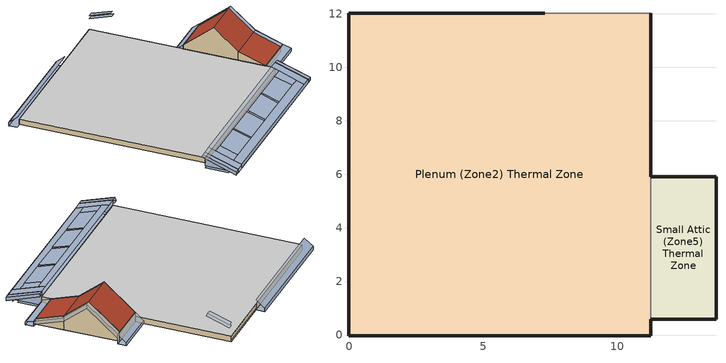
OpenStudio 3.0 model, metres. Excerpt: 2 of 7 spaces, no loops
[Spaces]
Small Attic (Zone5) Thermal Zone
 floor to First Floor (Zone1) Thermal Zone (Attic Floor Assembly - Living Room): 13.69,5.92 13.69,0.58 11.25,0.58 11.25,5.92 z2.9
 wall outside (Exterior Wall Assemby): 13.69,5.92 11.25,5.92 z2.9:3.55; 13.69,2.37,3.87 13.69,0.58,3.27 13.69,0.58,2.9 13.69,2.37,2.9; 13.69,3.96,5.19 13.69,2.37,3.87 13.69,2.37,2.9 13.69,5.92,2.9 13.69,5.92,3.55
 wall outside (Roof Assembly): 11.25,0.58 13.69,0.58 z2.9:3.27
 wall to Plenum (Zone2) Thermal Zone (Small Attic West Wall Assemby): 11.25,1.39 11.25,5.92 z2.9:3.27; 11.25,0.6,3.27 11.25,0.58,3.27 11.25,0.58,2.9 11.25,1.39,2.9 11.25,1.39,3.27; 11.25,5.92,3.27 11.25,5.92,2.9 11.25,0.58,2.9 11.25,0.58,3.27 11.25,0.6,3.27
 wall to Second Floor (Zone3) Thermal Zone (Small Attic West Wall Assemby): 11.25,3.96,5.19 11.25,2.37,3.87 11.25,2.37,3.27 11.25,5.92,3.27 11.25,5.92,3.55; 11.25,2.36,3.87 11.25,2.36,3.27 11.25,0.58,3.27; 11.25,3.95,5.19 11.25,5.9,3.55 11.25,5.9,3.27 11.25,2.36,3.27 11.25,2.36,3.87; 11.25,2.37,3.87 11.25,0.6,3.27 11.25,2.37,3.27
 roof outside (Roof Assembly): 11.25,3.96,5.19 11.25,2.37,3.87 13.69,2.37,3.87 13.69,3.96,5.19; 13.69,3.96,5.19 13.69,5.92,3.55 11.25,5.92,3.55 11.25,3.96,5.19; 11.25,2.37,3.87 11.25,0.58,3.27 13.69,0.58,3.27 13.69,2.37,3.87
Plenum (Zone2) Thermal Zone
 floor to First Floor (Zone1) Thermal Zone (Plenum Floor Assembly): 11.25,12.01 11.25,-0.03 -0.03,-0.03 -0.03,12.01 z2.9
 wall outside (Exterior Wall Assemby): 11.25,5.92 11.25,12.01 / 7.29,12.01 -0.03,12.01 -0.03,-0.03 11.25,-0.03 11.25,0.58 z2.9:3.27
 wall to Patio Thermal Zone (Exterior Wall Assemby): 11.25,12.01 7.29,12.01 z3.02:3.27
 wall to Patio Thermal Zone (Patio Shared Wall): 11.25,12.01 7.29,12.01 z2.9:3.02
 ceiling to Second Floor (Zone3) Thermal Zone (Second Floor Assembly): 11.25,-0.03 11.25,12.01 -0.03,12.01 -0.03,-0.03 z3.27
shading: 0.58,-2.16 11.25,-2.16 z2.7:2.94; 7.29,12.56 -0.33,12.56 z2.86:3.1; 11.25,5.92 14,5.92 z2.9:3.55; -0.03,-1.85 11.25,-1.85 z2.55:2.7; 14,0.58 11.25,0.58 z2.9:3.27; 14,6.47 11.25,6.47 / 11.25,0.06 14,0.06 z2.9:3.09; 11.25,-0.03 11.25,-1.55 -0.03,-1.55 -0.03,-0.03 z2.55; 0.58,-1.63,3.12 0.58,-2.16,2.94 10.64,-2.16,2.94 10.64,-1.63,3.12; 7.29,12.01,3.56 7.29,12.56,3.1 -0.33,12.56,3.1 -0.33,12.01,3.56; 10.64,-0.03,3.65 0.58,-0.03,3.65 0.58,-0.48,3.5 10.64,-0.48,3.5; 7.29,12.56 7.29,12.01 -0.33,12.01 -0.33,12.56 z2.86; 11.25,-1.85 11.25,-2.16 -0.03,-2.16 -0.03,-1.85 z2.7; 1.24,-0.48,3.5 1.24,-1.63,3.12 3.31,-1.63,3.12 3.31,-0.48,3.5; 5.69,-0.48,3.5 5.69,-1.63,3.12 7.76,-1.63,3.12 7.76,-0.48,3.5; 7.91,-0.48,3.5 7.91,-1.63,3.12 9.98,-1.63,3.12 9.98,-0.48,3.5; 3.46,-0.48,3.5 3.46,-1.63,3.12 5.53,-1.63,3.12 5.53,-0.48,3.5; 14,5.92,3.55 14,6.47,3.09 11.25,6.47,3.09 11.25,5.92,3.55; 11.25,0.58,3.27 11.25,0.06,3.09 14,0.06,3.09 14,0.58,3.27; 14,6.47 14,5.92 11.25,5.92 11.25,6.47 z2.9; 14,0.58 14,0.06 11.25,0.06 11.25,0.58 z2.9; 10.64,-0.03,3.65 10.64,-2.16,2.94 11.25,-2.16,2.94 11.25,-0.03,3.65; -0.03,-0.03,3.65 -0.03,-2.16,2.94 0.58,-2.16,2.94 0.58,-0.03,3.65; -0.03,-0.03,3.65 -0.03,-0.03,2.7 -0.03,-2.16,2.7 -0.03,-2.16,2.94; 11.25,-0.03,3.65 11.25,-2.16,2.94 11.25,-2.16,2.7 11.25,-0.03,2.7; 7.44,-1.55 7.44,-1.85 3.78,-1.85 3.78,-1.55 z2.55; 10.94,-1.55 10.94,-1.85 7.74,-1.85 7.74,-1.55 z2.55; 3.48,-1.55 3.48,-1.85 0.28,-1.85 0.28,-1.55 z2.55; 14,3.96,5.19 14,2.37,3.87 14,0.58,3.27 14,0.58,3.05 14,2.48,3.68 14,3.96,4.92; 10.64,-0.48,3.5 9.98,-0.48,3.5 9.98,-1.63,3.12 10.64,-1.63,3.12; 0.58,-0.48,3.5 0.58,-1.63,3.12 1.24,-1.63,3.12 1.24,-0.48,3.5; 13.69,3.96,4.92 13.69,5.92,3.29 14,5.92,3.29 14,3.96,4.92; 14,3.96,5.19 14,5.92,3.55 13.69,5.92,3.55 13.69,3.96,5.19; -0.03,0.07,3.47 -0.03,-2.16,2.7 -0.33,-2.16,2.7 -0.33,0.07,3.47; 11.25,-0.03,3.65 11.25,-2.16,2.94 11.55,-2.16,2.94 11.55,-0.03,3.65; -0.03,-0.03,3.65 -0.33,-0.03,3.65 -0.33,-2.16,2.94 -0.03,-2.16,2.94; 11.55,-0.03,3.44 11.55,-2.16,2.7 11.25,-2.16,2.7 11.25,-0.03,3.44; 13.69,3.96,5.19 13.69,2.37,3.87 14,2.37,3.87 14,3.96,5.19; 14,2.48,3.68 14,0.58,3.05 13.69,0.58,3.05 13.69,2.48,3.68; 14,3.96,4.92 14,2.48,3.68 13.69,2.48,3.68 13.69,3.96,4.92; 13.69,2.37,3.87 13.69,0.58,3.27 14,0.58,3.27 14,2.37,3.87; 14,3.96,5.19 14,3.96,4.92 14,5.92,3.29 14,5.92,3.55; -0.33,-0.03,3.65 -0.33,0.07,3.47 -0.33,-2.16,2.7 -0.33,-2.16,2.94; 11.55,-0.03,3.65 11.55,-2.16,2.94 11.55,-2.16,2.7 11.55,-0.03,3.44; 11.25,10.55,4.51 11.25,12.01,4.02 11.56,12.01,4.02 11.56,10.55,4.51; 11.56,10.65,4.69 11.56,12.01,4.24 11.25,12.01,4.24 11.25,10.65,4.69
[Site]
Washington Dc Dulles IntL Ar: Latitude {deg}=38.98; Longitude {deg}=-77.47; Time Zone {hr}=-5; Elevation {m}=82; Terrain=Suburbs
[Building]
NIST NZE House: North Axis {deg}=0; Default Construction Set=Default for Interior Walls
[ClimateZones]
Climate Zone Institution Name 1=ASHRAE; Climate Zone Document Name 1=ANSI/ASHRAE Standard 169; Climate Zone Document Year 1=2006; Climate Zone Institution Name 2=CEC; Climate Zone Document Name 2=California Climate Zone Descriptions; Climate Zone Document Year 2=1995
[SizingPeriod:DesignDay] Barometric Pressure {Pa}=100344; Sky Clearness=0; Rain Indicator=0; Snow Indicator=0; Day of Month=21; Daylight Saving Time Indicator=0; Dry-Bulb Temperature Range Modifier Type=DefaultMultipliers
Name | Maximum Dry-Bulb Temperature {C} | Daily Dry-Bulb Temperature Range {deltaC} | Humidity Indicating Conditions at Maximum Dry-Bulb | Wind Speed {m/s} | Wind Direction {deg} | Month | Day Type | Humidity Indicating Type | Solar Model Indicator | ASHRAE Taub | ASHRAE Taud
Washington Dc Dulles IntL Ar Ann Hum_n 99.6% Condns DP=>MCDB | -9 | 0 | -19.5 | 2.7 | 310 | 1 | WinterDesignDay | Dewpoint | ASHRAEClearSky
Washington Dc Dulles IntL Ar Ann Htg Wind 99.6% Condns WS=>MCDB | 0.8 | 0 | 0.8 | 11.2 | 310 | 1 | WinterDesignDay | Wetbulb | ASHRAEClearSky
Washington Dc Dulles IntL Ar Ann Htg 99.6% Condns DB | -11.8 | 0 | -11.8 | 2.7 | 310 | 1 | WinterDesignDay | Wetbulb | ASHRAEClearSky
Washington Dc Dulles IntL Ar Ann Clg .4% Condns DP=>MDB | 27.8 | 11.4 | 23.6 | 4 | 290 | 7 | SummerDesignDay | Dewpoint | ASHRAETau | 0.544 | 1.787
[Construction]
Plenum Floor Assembly: 1/2" GWB
Exterior Wall Assemby: Fiber Cement Siding, Wood Furring Strips, Foil-faced Polyiso - 2.0", Foil-faced Polyiso - 2.0", Air Barrier Membrane, 1/2" Plywood Sheathing, 2x6 24" O.C. Wood Stud Wall w/ R-19 Cellulose Insulation, 1/2" GWB
Roof Assembly: Asphalt shingles, Peel and Stick Roof Membrane, 5/8" Plywood Sheathing, Foil-faced Polyiso - 1.5", Foil-faced Polyiso - 2.0", Foil-faced Polyiso - 1.5", Air Barrier Membrane, 1/2" Plywood Sheathing, 1 3/4" x11 7/8" LSL Engineered Roof Rafters w/ Cellulose Insulation Fill
Patio Shared Wall: 1/2" GWB, 2x6 24" O.C. Wood Stud Wall - R-19 Cellulose Insulation Only, 1/2" Plywood Sheathing, Air Barrier Membrane, Foil-faced Polyiso - 2.0", Foil-faced Polyiso - 2.0", Wood Furring Strips, Fiber Cement Siding
Small Attic West Wall Assemby: 1/2" GWB, 2x6 24" O.C. Wood Stud Wall w/ R-19 Cellulose Insulation, 1/2" Plywood Sheathing, Air Barrier Membrane, Foil-faced Polyiso - 2.0", Foil-faced Polyiso - 2.0", Wood Furring Strips, Fiber Cement Siding
Attic Floor Assembly - Living Room: 1/2" GWB, 11 7/8" LSL Engineered Joist
Second Floor Assembly: 7/8" T&G Floor Sheathing
Internal Mass - Structure: Gypsum Board for Thermal Mass
[Material] Thermal Absorptance=0.9; Solar Absorptance=0.7; Visible Absorptance=0.7
Name | Roughness | Thickness {m} | Conductivity {W/m-K} | Density {kg/m3} | Specific Heat {J/kg-K}
1/2" GWB; Gypsum Board for Thermal Mass | MediumSmooth | 0.0127 | 0.16 | 800 | 1090
2x6 24" O.C. Wood Stud Wall - R-19 Cellulose Insulation Only | MediumRough | 0.1397 | 0.047481 | 30 | 712
1/2" Plywood Sheathing | Smooth | 0.0127 | 0.07 | 400 | 1300
Foil-faced Polyiso - 2.0" | MediumRough | 0.0508 | 0.023 | 40 | 1496
Fiber Cement Siding | MediumRough | 0.0079375 | 0.09 | 1000 | 900
2x6 24" O.C. Wood Stud Wall w/ R-19 Cellulose Insulation | MediumRough | 0.1397 | 0.058209 | 92.55 | 850
Asphalt shingles | VeryRough | 0.0032 | 0.04 | 1120 | 1260
5/8" Plywood Sheathing | Smooth | 0.0159 | 0.12 | 544 | 1210
Foil-faced Polyiso - 1.5" | MediumRough | 0.0381 | 0.023 | 40 | 1496
1 3/4" x11 7/8" LSL Engineered Roof Rafters w/ Cellulose Insulation Fill | Rough | 0.301325 | 0.058209 | 92.55 | 850
11 7/8" LSL Engineered Joist | Rough | 0.301325 | 0.18 | 1200 | 1012
7/8" T&G Floor Sheathing | MediumSmooth | 0.022225 | 0.12 | 544 | 1210
[Material:NoMass] Roughness=Rough; Thermal Resistance {m2-K/W}=0.011; Thermal Absorptance=0.9; Solar Absorptance=0.7; Visible Absorptance=0.7
Air Barrier Membrane; Peel and Stick Roof Membrane
[Material:AirGap]
Wood Furring Strips: Thermal Resistance {m2-K/W}=0.15
[DefaultConstructionSet]
Default for Interior Walls: Default Exterior Surface Constructions=Default Surface Constructions 1; Default Interior Surface Constructions=Default Surface Constructions 2; Default Ground Contact Surface Constructions=Default Surface Constructions 3; Default Exterior SubSurface Constructions=Default Sub Surface Constructions 1; Default Interior SubSurface Constructions=Default Sub Surface Constructions 2
[DefaultSurfaceConstructions]
Name | Wall Construction
Default Surface Constructions 1; Default Surface Constructions 3
Default Surface Constructions 2 | Patio Shared Wall
[DefaultSubSurfaceConstructions]
Default Sub Surface Constructions 1; Default Sub Surface Constructions 2
[ThermalZone] Multiplier=1; Use Ideal Air Loads=No
Zone5 Thermal Zone; Zone2 Thermal Zone
[Space] Building Story=Building Story 2 - First Floor; Part of Total Floor Area=No
Name | Thermal Zone
Small Attic (Zone5) Thermal Zone | Zone5 Thermal Zone
Plenum (Zone2) Thermal Zone | Zone2 Thermal Zone
[SpaceInfiltration:DesignFlowRate] Schedule=ALWAYS_ON; Design Flow Rate Calculation Method=AirChanges/Hour; Air Changes per Hour {1/hr}=0; Constant Term Coefficient=1
Name | Space or SpaceType
Plenum ACH | Plenum (Zone2) Thermal Zone
Small Attic ACH | Small Attic (Zone5) Thermal Zone
[InternalMass:Definition]
Internal Mass - Zone 2 - Structure Definition: Construction=Internal Mass - Structure; Design Level Calculation Method=SurfaceArea; Surface Area {m2}=326.38
[InternalMass]
Internal Mass - Zone 2 - Structure: Internal Mass Definition=Internal Mass - Zone 2 - Structure Definition; Space or SpaceType=Plenum (Zone2) Thermal Zone
[BuildingStory]
Building Story 2 - First Floor
[GroundHeatExchanger:Vertical]
Vertical Bore Field: Maximum Flow Rate {m3/s}=0.0033; Number of Bore Holes=2; Bore Hole Length {m}=76.2; Bore Hole Radius {m}=0.063508; Ground Thermal Conductivity {W/m-K}=0.692626; Ground Thermal Heat Capacity {J/m3-K}=2347000; Ground Temperature {C}=13.375; Design Flow Rate {m3/s}=0.0033; Grout Thermal Conductivity {W/m-K}=0.692626; Pipe Thermal Conductivity {W/m-K}=0.391312; Pipe Out Diameter {m}=0.0266667; U-Tube Distance {m}=0.0253977; Pipe Thickness {m}=0.00241285; Maximum Length of Simulation=2; G-Function Reference Ratio=0.0005; G-Function Ln(T/Ts) Value 1=-15.2996; G-Function G Value 1=-0.348322; G-Function Ln(T/Ts) Value 2=-14.201; G-Function G Value 2=0.022208; G-Function Ln(T/Ts) Value 3=-13.2202; G-Function G Value 3=0.412345; G-Function Ln(T/Ts) Value 4=-12.2086; G-Function G Value 4=0.867498; G-Function Ln(T/Ts) Value 5=-11.1888; G-Function G Value 5=1.357839; G-Function Ln(T/Ts) Value 6=-10.1816; G-Function G Value 6=1.852024; G-Function Ln(T/Ts) Value 7=-9.1815; G-Function G Value 7=2.345656; G-Function Ln(T/Ts) Value 8=-8.6809; G-Function G Value 8=2.593958; G-Function Ln(T/Ts) Value 9=-8.5; G-Function G Value 9=2.679; G-Function Ln(T/Ts) Value 10=-7.8; G-Function G Value 10=3.023; G-Function Ln(T/Ts) Value 11=-7.2; G-Function G Value 11=3.32; G-Function Ln(T/Ts) Value 12=-6.5; G-Function G Value 12=3.681; G-Function Ln(T/Ts) Value 13=-5.9; G-Function G Value 13=4.071; G-Function Ln(T/Ts) Value 14=-5.2; G-Function G Value 14=4.828; G-Function Ln(T/Ts) Value 15=-4.5; G-Function G Value 15=6.253; G-Function Ln(T/Ts) Value 16=-3.963; G-Function G Value 16=7.894; G-Function Ln(T/Ts) Value 17=-3.27; G-Function G Value 17=11.82; G-Function Ln(T/Ts) Value 18=-2.864; G-Function G Value 18=15.117; G-Function Ln(T/Ts) Value 19=-2.577; G-Function G Value 19=18.006; G-Function Ln(T/Ts) Value 20=-2.171; G-Function G Value 20=22.887; G-Function Ln(T/Ts) Value 21=-1.884; G-Function G Value 21=26.924; G-Function Ln(T/Ts) Value 22=-1.191; G-Function G Value 22=38.004; G-Function Ln(T/Ts) Value 23=-0.497; G-Function G Value 23=49.919; G-Function Ln(T/Ts) Value 24=-0.274; G-Function G Value 24=53.407; G-Function Ln(T/Ts) Value 25=-0.051; G-Function G Value 25=56.632; G-Function Ln(T/Ts) Value 26=0.196; G-Function G Value 26=59.825; G-Function Ln(T/Ts) Value 27=0.419; G-Function G Value 27=62.349; G-Function Ln(T/Ts) Value 28=0.642; G-Function G Value 28=64.524; G-Function Ln(T/Ts) Value 29=0.873; G-Function G Value 29=66.412; G-Function Ln(T/Ts) Value 30=1.112; G-Function G Value 30=67.993; G-Function Ln(T/Ts) Value 31=1.335; G-Function G Value 31=69.162; G-Function Ln(T/Ts) Value 32=1.679; G-Function G Value 32=70.476; G-Function Ln(T/Ts) Value 33=2.028; G-Function G Value 33=71.361; G-Function Ln(T/Ts) Value 34=2.275; G-Function G Value 34=71.79; G-Function Ln(T/Ts) Value 35=3.003; G-Function G Value 35=72.511
[Schedule:Compact]
ALWAYS_ON: Through: 12/31, For: AllDays, Until: 24:00, 1
